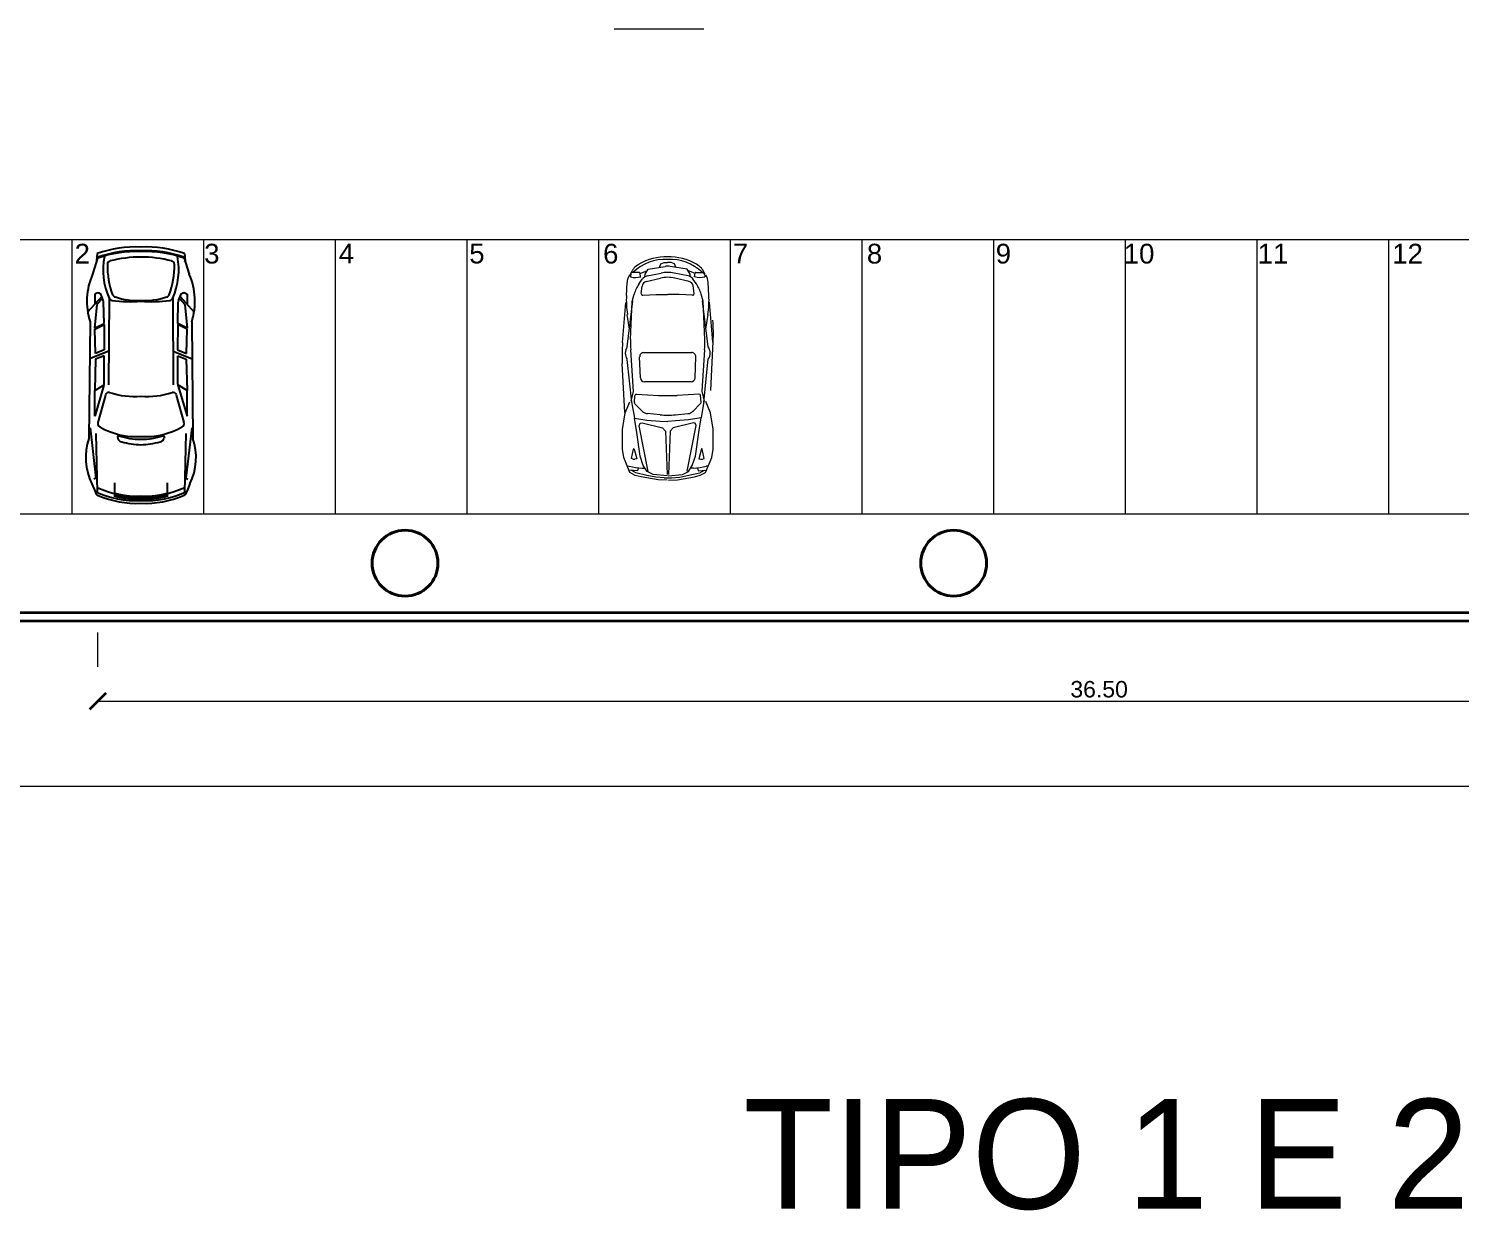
# Model space of a CAD drawing. Header units: inches. Extents: x 13 to 261, y -112 to -47.
# Drawn here: x 182.53 to 208.62, y -112.42 to -90.89 of the extents above; entities that cross this region are included whole.
import ezdxf

# ---------------------------------------------------------------- set-up
doc = ezdxf.new("R2010")
doc.units = ezdxf.units.IN
doc.header["$MEASUREMENT"] = 0
for name, color, linetype, lineweight in [('AUTOS', 6, 'Continuous', 20), ('BANQUETA', 2, 'Continuous', 18), ('CAJONES', 3, 'Continuous', 20), ('COLUMNAS', 20, 'Continuous', 40), ('COTAS', 192, 'Continuous', 13), ('MUROS', 5, 'Continuous', 35), ('SIMBOLOGIA', 10, 'Continuous', 18), ('TEXTOS', 124, 'Continuous', 30)]:
    doc.layers.add(name, color=color, linetype=linetype, lineweight=lineweight)
doc.styles.add('COTAS', font='ARIALUNI.TTF', dxfattribs={"height": 0.3})
doc.styles.add('TEXTOS', font='ARIALUNI.TTF', dxfattribs={"height": 0.36})

# ---------------------------------------------------------------- blocks, each defined once
blk = doc.blocks.new('_ArchTick')
at = {"color": 0, "linetype": 'ByBlock', "const_width": 0.15}
blk.add_lwpolyline([(-0.5, -0.5), (0.5, 0.5)], dxfattribs=at)

msp = doc.modelspace()

# ---------------------------------------------------------------- linework, layer by layer
for p, q in [((183.78, -94.985), (183.769, -95.115)), ((185.371, -94.985), (185.382, -95.115)), ((183.791, -95.051), (183.694, -95.362)), ((183.786, -95.11), (183.769, -95.115)), ((185.36, -95.051), (185.457, -95.362)), ((185.365, -95.11), (185.382, -95.115)), ((183.861, -95.769), (183.605, -96.051)), ((183.759, -95.712), (183.734, -95.727)), ((183.734, -95.727), (183.734, -95.909)), ((183.861, -95.769), (183.859, -95.756)), ((183.889, -95.838), (183.861, -95.769)), ((185.262, -95.838), (185.29, -95.769)), ((185.29, -95.769), (185.292, -95.756)), ((185.29, -95.769), (185.545, -96.051)), ((185.392, -95.712), (185.417, -95.727)), ((185.417, -95.727), (185.417, -95.909)), ((183.773, -95.916), (183.732, -96.345)), ((183.875, -95.804), (183.773, -95.916)), ((183.903, -96.262), (183.894, -95.862)), ((183.995, -95.795), (183.987, -97.377)), ((185.156, -95.795), (185.164, -97.377)), ((185.248, -96.262), (185.257, -95.862)), ((185.276, -95.804), (185.378, -95.916)), ((185.378, -95.916), (185.418, -96.345)), ((183.648, -96.231), (183.627, -98.353)), ((183.732, -96.345), (183.903, -96.262)), ((183.734, -96.362), (183.904, -96.277)), ((183.904, -96.277), (183.907, -96.742)), ((185.247, -96.277), (185.244, -96.742)), ((185.417, -96.362), (185.247, -96.277)), ((185.418, -96.345), (185.248, -96.262)), ((185.503, -96.231), (185.523, -98.353)), ((183.745, -96.808), (183.734, -96.362)), ((185.406, -96.808), (185.417, -96.362)), ((183.99, -96.762), (183.641, -96.902)), ((183.907, -96.742), (183.745, -96.808)), ((185.161, -96.762), (185.51, -96.902)), ((185.244, -96.742), (185.406, -96.808)), ((183.749, -96.912), (183.734, -97.481)), ((183.903, -96.851), (183.749, -96.912)), ((183.904, -97.366), (183.903, -96.851)), ((185.247, -97.366), (185.248, -96.851)), ((185.248, -96.851), (185.402, -96.912)), ((185.402, -96.912), (185.417, -97.481)), ((183.734, -97.481), (183.904, -97.375)), ((183.734, -97.481), (183.904, -97.375)), ((183.901, -97.385), (183.734, -97.947)), ((183.734, -97.947), (183.734, -97.481)), ((183.929, -97.563), (183.791, -98.064)), ((185.221, -97.563), (185.36, -98.064)), ((185.417, -97.481), (185.247, -97.375)), ((185.417, -97.481), (185.247, -97.375)), ((185.25, -97.385), (185.417, -97.947)), ((185.417, -97.947), (185.417, -97.481)), ((183.65, -98.159), (183.756, -99.075)), ((183.756, -98.265), (183.778, -99.335)), ((184.148, -98.325), (184.153, -98.349)), ((185.003, -98.325), (184.998, -98.349)), ((185.395, -98.265), (185.373, -99.335)), ((185.501, -98.159), (185.395, -99.075)), ((183.756, -99.075), (183.719, -99.094)), ((184.094, -99.16), (184.094, -99.417)), ((185.057, -99.16), (185.057, -99.417)), ((185.395, -99.075), (185.432, -99.094)), ((183.681, -99.183), (183.74, -99.323)), ((185.469, -99.183), (185.411, -99.323))]:
    msp.add_line(p, q)
for centre, radius, start, end in [((184.487, -97.024), 2.159, 87.6513, 109.1212), ((184.484, -97.03), 2.081, 87.48, 109.4955), ((184.485, -97.028), 2.095, 87.5289, 109.3452), ((184.664, -97.024), 2.159, 70.8788, 92.3487), ((184.666, -97.028), 2.095, 70.6548, 92.4711), ((184.667, -97.03), 2.081, 70.5045, 92.52), ((185.152, -95.28), 1.266, 169.0498, 204.0118), ((184.032, -95.186), 0.067, 104.6595, 178.7775), ((185.437, -95.216), 1.472, 178.7775, 200.6341), ((184.573, -97.252), 2.203, 89.9299, 104.6595), ((184.578, -97.252), 2.203, 75.3405, 90.0701), ((183.714, -95.216), 1.472, 339.3659, 1.2225), ((185.119, -95.186), 0.067, 1.2225, 75.3405), ((183.999, -95.28), 1.266, 335.9882, 10.9502), ((184.817, -95.857), 1.227, 156.1995, 197.7488), ((184.334, -95.857), 1.227, 342.2512, 23.8005), ((183.793, -95.77), 0.067, 11.3026, 120.9804), ((184.122, -95.711), 0.067, 200.6341, 259.5315), ((185.029, -95.711), 0.067, 280.4685, 339.3659), ((185.358, -95.77), 0.067, 59.0196, 168.6974), ((183.827, -95.863), 0.067, 1.3581, 21.7883), ((184.058, -95.772), 0.067, 200.4234, 262.1694), ((184.386, -93.386), 2.476, 262.1694, 274.3856), ((184.508, -94.626), 1.217, 250.9126, 273.1847), ((184.643, -94.626), 1.217, 266.8153, 289.0874), ((184.765, -93.386), 2.476, 265.6144, 277.8306), ((185.093, -95.772), 0.067, 277.8306, 339.5766), ((185.324, -95.863), 0.067, 158.2117, 178.6419), ((183.837, -97.366), 0.067, 343.506, 0), ((183.837, -97.366), 0.067, 343.506, 0), ((183.994, -97.58), 0.067, 80.0154, 164.5876), ((184.457, -96.207), 1.383, 250.9691, 274.9256), ((184.694, -96.207), 1.383, 265.0744, 289.0309), ((185.157, -97.58), 0.067, 15.4124, 99.9846), ((185.314, -97.366), 0.067, 180, 196.494), ((185.314, -97.366), 0.067, 180, 196.494), ((183.856, -98.082), 0.067, 164.5876, 243.7467), ((185.295, -98.082), 0.067, 296.2533, 15.4124), ((184.667, -98.702), 1.097, 161.4359, 206.0074), ((184.485, -97.011), 1.309, 239.7932, 273.9817), ((184.164, -98.321), 0.0167, 80.3511, 191.7948), ((184.235, -98.332), 0.0837, 191.7948, 263.3968), ((184.574, -97.014), 1.354, 252.5204, 270.0642), ((184.666, -97.011), 1.309, 266.0183, 300.2068), ((184.577, -97.014), 1.354, 269.9358, 287.4796), ((184.916, -98.332), 0.0837, 276.6032, 348.2052), ((184.986, -98.321), 0.0167, 348.2052, 99.6489), ((184.484, -98.702), 1.097, 333.9926, 18.5641), ((184.622, -97.012), 1.457, 254.2229, 268.1832), ((184.529, -97.012), 1.457, 271.8168, 285.7771), ((184.499, -97.677), 1.81, 245.1967, 272.4278), ((183.823, -99.315), 0.0837, 185.2866, 251.3205), ((184.498, -97.678), 1.725, 245.2701, 272.5606), ((184.511, -97.678), 1.859, 247.387, 271.9756), ((184.58, -97.68), 1.739, 253.7701, 269.8508), ((184.582, -97.679), 1.756, 253.8636, 269.7872), ((184.584, -97.679), 1.773, 253.9552, 269.7248), ((184.586, -97.679), 1.79, 254.045, 269.6636), ((184.653, -97.678), 1.725, 267.4394, 294.7299), ((184.652, -97.677), 1.81, 267.5722, 294.8033), ((184.571, -97.68), 1.739, 270.1492, 286.2299), ((184.569, -97.679), 1.756, 270.2128, 286.1364), ((184.567, -97.679), 1.773, 270.2752, 286.0448), ((184.64, -97.678), 1.859, 268.0244, 292.613), ((184.565, -97.679), 1.79, 270.3364, 285.955), ((185.328, -99.315), 0.0837, 288.6795, 354.7134)]:
    msp.add_arc(centre, radius, start, end)
at = {"layer": 'AUTOS'}
for p, q in [((193.823, -95.271), (194.128, -95.221)), ((194.025, -95.236), (194.052, -95.173)), ((194.052, -95.173), (194.112, -95.149)), ((194.112, -95.149), (194.175, -95.146)), ((194.239, -95.149), (194.176, -95.146)), ((194.529, -95.27), (194.223, -95.221)), ((194.299, -95.173), (194.239, -95.149)), ((194.326, -95.236), (194.299, -95.173)), ((193.494, -95.382), (193.508, -95.351)), ((193.506, -95.342), (193.501, -95.412)), ((193.518, -95.327), (193.53, -95.298)), ((193.661, -95.331), (193.518, -95.331)), ((193.652, -95.54), (193.713, -95.452)), ((193.684, -95.408), (193.673, -95.341)), ((193.674, -95.35), (193.808, -95.296)), ((193.758, -95.41), (193.767, -95.363)), ((193.767, -95.363), (193.823, -95.271)), ((193.786, -95.493), (194.043, -95.433)), ((193.804, -95.392), (194.056, -95.34)), ((194.548, -95.392), (194.295, -95.34)), ((194.566, -95.492), (194.309, -95.433)), ((194.584, -95.362), (194.529, -95.27)), ((194.678, -95.349), (194.544, -95.296)), ((194.593, -95.409), (194.584, -95.362)), ((194.7, -95.539), (194.638, -95.451)), ((194.667, -95.407), (194.679, -95.34)), ((194.691, -95.33), (194.834, -95.33)), ((194.834, -95.326), (194.822, -95.297)), ((194.857, -95.381), (194.844, -95.35)), ((194.846, -95.341), (194.851, -95.41)), ((193.425, -95.749), (193.437, -95.513)), ((193.531, -95.857), (193.565, -95.727)), ((193.695, -95.716), (193.711, -95.577)), ((193.721, -95.743), (193.969, -95.73)), ((193.969, -95.73), (194.175, -95.73)), ((194.384, -95.729), (194.178, -95.73)), ((194.632, -95.742), (194.384, -95.729)), ((194.657, -95.715), (194.641, -95.576)), ((194.821, -95.855), (194.787, -95.726)), ((194.928, -95.747), (194.915, -95.511)), ((193.354, -96.604), (193.412, -95.876)), ((193.44, -96.684), (193.539, -95.846)), ((193.502, -96.552), (193.531, -95.857)), ((194.915, -96.683), (194.813, -95.845)), ((194.852, -96.55), (194.821, -95.855)), ((195.001, -96.602), (194.94, -95.874)), ((193.48, -96.364), (193.441, -96.098)), ((194.874, -96.362), (194.912, -96.097)), ((193.552, -97.496), (193.504, -96.739)), ((193.74, -96.79), (194.615, -96.789)), ((194.804, -97.495), (194.851, -96.738)), ((194.963, -97.478), (195.007, -96.588)), ((193.394, -97.881), (193.348, -96.991)), ((193.523, -97.692), (193.439, -96.913)), ((193.679, -97.25), (193.666, -96.866)), ((194.677, -97.249), (194.688, -96.865)), ((194.833, -97.691), (194.916, -96.911)), ((194.604, -97.32), (193.752, -97.321)), ((193.511, -97.673), (193.552, -97.496)), ((193.571, -97.701), (193.581, -97.569)), ((193.607, -97.546), (194.007, -97.569)), ((194.749, -97.545), (194.349, -97.569)), ((194.785, -97.7), (194.775, -97.568)), ((194.845, -97.672), (194.804, -97.495)), ((193.4, -97.886), (193.485, -97.685)), ((193.52, -97.685), (193.57, -97.982)), ((193.72, -97.861), (193.579, -97.721)), ((194.637, -97.86), (194.778, -97.719)), ((194.837, -97.683), (194.787, -97.98)), ((194.956, -97.885), (194.871, -97.683)), ((193.354, -98.188), (193.4, -97.886)), ((193.615, -98.246), (193.57, -97.982)), ((193.57, -97.982), (193.798, -98.018)), ((193.66, -98.122), (193.678, -98.076)), ((193.678, -98.076), (193.712, -98.068)), ((193.712, -98.068), (194.082, -98.158)), ((193.798, -98.018), (194.038, -98.037)), ((194.039, -97.924), (193.81, -97.902)), ((194.038, -98.037), (194.179, -98.045)), ((194.319, -98.036), (194.179, -98.045)), ((194.645, -98.067), (194.276, -98.158)), ((194.318, -97.924), (194.547, -97.902)), ((194.559, -98.017), (194.319, -98.036)), ((194.787, -97.98), (194.559, -98.017)), ((194.68, -98.075), (194.645, -98.067)), ((194.697, -98.121), (194.68, -98.075)), ((194.742, -98.245), (194.787, -97.98)), ((195.004, -98.187), (194.956, -97.885)), ((193.354, -98.551), (193.354, -98.188)), ((193.677, -98.676), (193.615, -98.246)), ((193.824, -98.954), (193.66, -98.122)), ((194.082, -98.158), (194.136, -98.224)), ((194.136, -98.224), (194.165, -99.012)), ((194.221, -98.224), (194.194, -99.012)), ((194.276, -98.158), (194.221, -98.224)), ((194.535, -98.953), (194.697, -98.121)), ((194.681, -98.675), (194.742, -98.245)), ((195.004, -98.55), (195.004, -98.187)), ((193.375, -98.703), (193.354, -98.551)), ((193.515, -98.719), (193.551, -98.548)), ((193.566, -98.548), (193.613, -98.725)), ((194.792, -98.546), (194.745, -98.724)), ((194.843, -98.718), (194.806, -98.547)), ((194.983, -98.701), (195.004, -98.55)), ((193.49, -98.977), (193.375, -98.703)), ((193.447, -98.853), (193.477, -98.86)), ((193.548, -98.731), (193.515, -98.719)), ((193.613, -98.725), (193.576, -98.733)), ((193.638, -98.888), (193.626, -98.943)), ((193.732, -98.846), (193.677, -98.676)), ((193.709, -98.895), (193.757, -98.898)), ((193.804, -98.957), (193.732, -98.846)), ((194.555, -98.957), (194.626, -98.845)), ((194.649, -98.894), (194.601, -98.898)), ((194.626, -98.845), (194.681, -98.675)), ((194.721, -98.887), (194.733, -98.942)), ((194.745, -98.724), (194.782, -98.732)), ((194.81, -98.73), (194.843, -98.718)), ((194.869, -98.975), (194.983, -98.701)), ((194.911, -98.852), (194.881, -98.859)), ((193.626, -98.943), (193.485, -98.932)), ((193.587, -99.027), (193.49, -98.977)), ((193.596, -98.982), (193.511, -98.932)), ((193.694, -99.055), (193.587, -99.027)), ((193.796, -99.027), (193.596, -98.982)), ((194.004, -99.111), (193.694, -99.055)), ((193.961, -99.06), (193.796, -99.027)), ((193.911, -99.009), (193.804, -98.957)), ((194.174, -99.036), (193.911, -99.009)), ((194.114, -99.069), (193.961, -99.06)), ((194.17, -99.116), (194.004, -99.111)), ((194.185, -99.036), (194.448, -99.008)), ((194.189, -99.116), (194.355, -99.111)), ((194.244, -99.069), (194.397, -99.06)), ((194.355, -99.111), (194.665, -99.054)), ((194.397, -99.06), (194.563, -99.026)), ((194.448, -99.008), (194.555, -98.957)), ((194.563, -99.026), (194.763, -98.981)), ((194.665, -99.054), (194.771, -99.026)), ((194.733, -98.942), (194.873, -98.931)), ((194.763, -98.981), (194.848, -98.931)), ((194.771, -99.026), (194.869, -98.975))]:
    msp.add_line(p, q, dxfattribs=at)
for centre, radius, start, end in [((194.122, -95.91), 0.818, 86.2451, 134.5195), ((193.863, -95.544), 0.42, 120.4577, 136.3836), ((194.145, -96.023), 0.977, 88.0694, 120.4577), ((194.176, -95.511), 0.294, 80.7246, 99.3883), ((194.208, -96.023), 0.977, 59.6553, 92.0435), ((194.231, -95.91), 0.818, 45.5935, 93.8679), ((194.489, -95.543), 0.42, 43.7293, 59.6553), ((193.711, -95.526), 0.275, 147.3299, 177.1824), ((193.586, -95.07), 0.351, 256.0961, 286.3535), ((193.518, -95.343), 0.0123, 90, 176.3304), ((193.666, -95.355), 0.147, 136.3836, 157.2014), ((193.661, -95.343), 0.0123, 9.6077, 90), ((193.809, -95.589), 0.0981, 103.1226, 173.376), ((193.834, -95.536), 0.147, 101.7694, 145.07), ((194.177, -96.006), 0.588, 76.9903, 103.1226), ((194.176, -95.916), 0.588, 78.3436, 101.7694), ((194.518, -95.536), 0.147, 35.0429, 78.3436), ((194.543, -95.588), 0.0981, 6.737, 76.9903), ((194.766, -95.069), 0.351, 253.7595, 284.0169), ((194.691, -95.342), 0.0123, 90.113, 170.5053), ((194.686, -95.354), 0.147, 22.9116, 43.7293), ((194.834, -95.342), 0.0123, 3.7825, 90.113), ((194.641, -95.526), 0.275, 2.9306, 32.783), ((195.188, -95.841), 1.765, 176.9998, 188.3676), ((194.135, -95.877), 0.588, 145.07, 165.2551), ((193.72, -95.719), 0.0245, 173.376, 273.115), ((194.633, -95.718), 0.0245, 266.9979, 6.737), ((194.218, -95.877), 0.588, 14.8579, 35.0429), ((193.165, -95.843), 1.765, 351.7454, 3.1132), ((192.068, -96.443), 2.942, 357.1678, 4.7177), ((195.265, -96.627), 1.765, 177.5491, 183.6237), ((193.089, -96.629), 1.765, 356.4893, 2.5638), ((196.287, -96.84), 2.942, 175.3952, 182.9452), ((193.602, -96.799), 0.199, 144.6492, 214.7769), ((193.74, -96.864), 0.0736, 89.9245, 181.8201), ((194.615, -96.863), 0.0736, 358.2929, 90.1885), ((194.752, -96.798), 0.199, 325.336, 35.4638), ((193.752, -97.248), 0.0736, 181.8201, 269.9989), ((194.603, -97.247), 0.0736, 270.1141, 358.2929), ((193.606, -97.571), 0.0245, 86.7256, 175.7151), ((194.175, -94.632), 2.942, 266.7256, 273.3874), ((194.75, -97.57), 0.0245, 4.3979, 93.3874), ((193.596, -97.703), 0.0245, 175.7151, 225.3046), ((194.761, -97.702), 0.0245, 314.8083, 4.3979), ((193.823, -97.756), 0.147, 225.3046, 264.6214), ((194.177, -96.459), 1.471, 264.6214, 275.4916), ((194.533, -97.755), 0.147, 275.4916, 314.8083), ((193.558, -98.55), 0.00736, 14.96, 168.1125), ((194.799, -98.548), 0.00736, 12.0005, 165.153), ((193.81, -97.427), 1.471, 256.9166, 266.0811), ((193.565, -98.685), 0.049, 249.9787, 282.5384), ((194.546, -97.427), 1.471, 274.0319, 283.1964), ((194.793, -98.684), 0.049, 257.5746, 290.1342), ((194.178, -97.894), 1.177, 266.8942, 273.2188)]:
    msp.add_arc(centre, radius, start, end, dxfattribs=at)
at = {"layer": 'BANQUETA'}
msp.add_line((180.29, -99.727), (230.195, -99.727), dxfattribs=at)
at = {"layer": 'CAJONES'}
for p, q in [((180.914, -94.727), (230.114, -94.727)), ((183.314, -94.727), (183.314, -99.727)), ((185.714, -94.727), (185.714, -99.727)), ((188.114, -94.727), (188.114, -99.727)), ((190.514, -94.727), (190.514, -99.727)), ((192.914, -94.727), (192.914, -99.727)), ((195.314, -94.727), (195.314, -99.727)), ((197.714, -94.727), (197.714, -99.727)), ((200.114, -94.727), (200.114, -99.727)), ((202.514, -94.727), (202.514, -99.727)), ((204.914, -94.727), (204.914, -99.727)), ((207.314, -94.727), (207.314, -99.727))]:
    msp.add_line(p, q, dxfattribs=at)
at = {"layer": 'COLUMNAS'}
for centre in [(189.39, -100.627), (199.39, -100.627)]:
    msp.add_circle(centre, 0.6, dxfattribs=at)
at = {"layer": 'COTAS', "color": 3}
msp.add_line((183.79, -102.516), (183.79, -101.891), dxfattribs=at)
at = {"layer": 'COTAS', "color": 1}
for p, q in [((183.79, -103.141), (220.29, -103.141)), ((258.843, -104.698), (159.89, -104.698))]:
    msp.add_line(p, q, dxfattribs=at)
at = {"layer": 'MUROS'}
for p, q in [((180.29, -101.527), (234.349, -101.527)), ((180.29, -101.677), (234.349, -101.677))]:
    msp.add_line(p, q, dxfattribs=at)
at = {"layer": 'SIMBOLOGIA'}
for p, q in [((193.203, -90.888), (194.234, -90.888)), ((194.234, -90.888), (194.835, -90.888))]:
    msp.add_line(p, q, dxfattribs=at)

# ---------------------------------------------------------------- block references
at = {"layer": 'COTAS', "color": 1, "xscale": 0.3, "yscale": 0.3, "zscale": 0.3, "rotation": 180}
msp.add_blockref('_ArchTick', (183.79, -103.141), dxfattribs=at)

# ---------------------------------------------------------------- texts
at = {"layer": 'COTAS', "color": 1, "insert": (202.04, -102.925), "char_height": 0.3, "attachment_point": 5, "style": 'COTAS'}
msp.add_mtext('36.50', dxfattribs=at)
at = {"layer": 'TEXTOS', "style": 'TEXTOS'}
for s, p in [('2', (183.367, -95.167)), ('3', (185.729, -95.167)), ('4', (188.182, -95.165)), ('5', (190.56, -95.165)), ('6', (192.999, -95.167)), ('7', (195.365, -95.165)), ('8', (197.807, -95.167)), ('9', (200.156, -95.167)), ('10', (202.489, -95.167)), ('11', (204.929, -95.167)), ('12', (207.383, -95.167))]:
    msp.add_text(s, height=0.36, dxfattribs=at).set_placement(p)
at = {"layer": 'TEXTOS', "color": 0}
msp.add_text('TIPO 1 E 2 ANDAR', height=2, dxfattribs=at).set_placement((195.559, -112.39))

doc.saveas('drawing.dxf')
